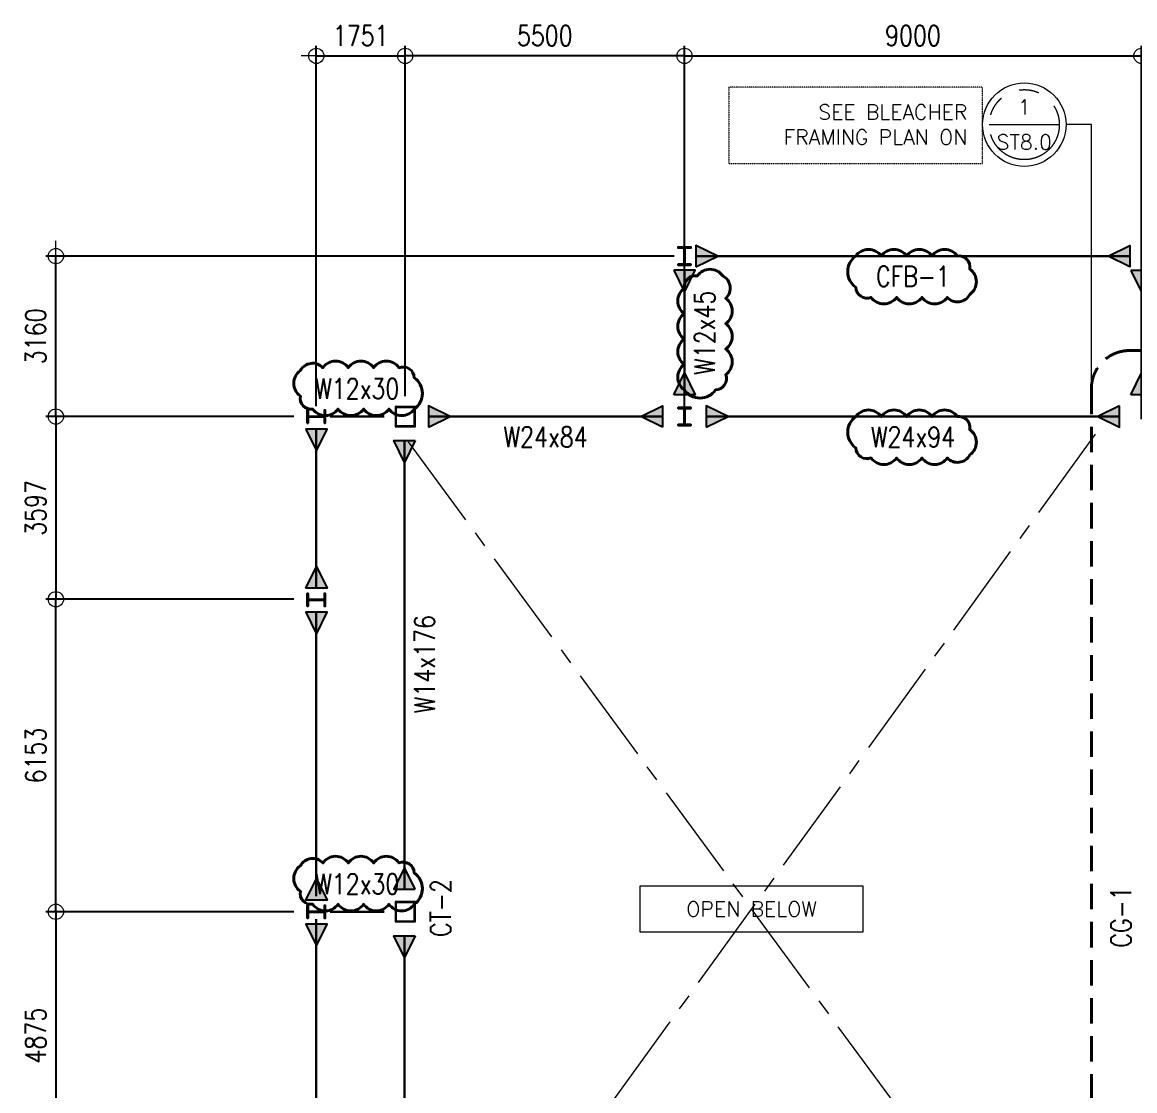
# Model space of a CAD drawing. Header units: millimetres. Extents: x 510057 to 786700, y -16030 to 119854.
# Drawn here: x 539973 to 561883, y 59703 to 80740 of the extents above; entities that cross this region are included whole.
import ezdxf
from ezdxf.enums import TextEntityAlignment as Align

# ---------------------------------------------------------------- set-up
doc = ezdxf.new("R2010")
doc.units = ezdxf.units.MM
doc.header["$MEASUREMENT"] = 0
for name, pattern in [('CENTER2', [28.575, 19.05, -3.175, 3.175, -3.175]), ('DASHED', [0.75, 0.5, -0.25]), ('HIDDEN', [0.375, 0.25, -0.125]), ('PHANTOM2', [1.25, 0.625, -0.125, 0.125, -0.125, 0.125, -0.125])]:
    doc.linetypes.add(name, pattern=pattern)
doc.layers.get('0').update_dxf_attribs({"lineweight": 0})
for name, color, linetype, lineweight in [('COLUMN', 4, 'Continuous', 30), ('OUTLINE', 252, 'CENTER2', 9), ('REVCLOUD', 6, 'Continuous', 40), ('S-ANNO-DIMS', 252, 'Continuous', 5), ('S-ANNO-NPLT', 7, 'Continuous', 15), ('S-Anno-Symb', 143, 'PHANTOM2', 15), ('S-ANNO-TEXT', 2, 'Continuous', 20), ('S-BEAM', 5, 'Continuous', 30), ('S-BRACE', 2, 'Continuous', 9), ('S-BRACING', 1, 'Continuous', 13), ('S-COLS', 2, 'Continuous', 20), ('SPOT DETAIL', 1, 'HIDDEN', 40), ('TEXT', 2, 'Continuous', 20)]:
    doc.layers.add(name, color=color, linetype=linetype, lineweight=lineweight)
doc.layers.add('S-CONN', color=1, linetype='Continuous')
doc.styles.add('ROMANSX', font='ROMANS.shx', dxfattribs={"height": 0.09375})
doc.styles.add('SIMPLEX', font='SIMPLEX.shx', dxfattribs={"width": 0.8, "height": 400})
doc.dimstyles.new('DIM_200', dxfattribs={"dimtxt": 400, "dimasz": 2, "dimexe": 200, "dimexo": 200, "dimgap": 200, "dimtad": 1, "dimdec": 0, "dimrnd": 1, "dimzin": 1, "dimdsep": 46, "dimtxsty": 'SIMPLEX', "dimblk1": 'ESCADIM_ARW', "dimblk2": 'ESCADIM_ARW', "dimsah": 1, "dimcen": 50, "dimclrd": 251, "dimclre": 251, "dimclrt": 52, "dimazin": 0, "dimtfac": 1, "dimtdec": 0, "dimtofl": 0, "dimtmove": 0, "dimatfit": 3, "dimldrblk": 'ESCADIM_ARW', "dimfxl": 1, "dimtolj": 1, "dimtzin": 0, "dimarcsym": 0})

# ---------------------------------------------------------------- blocks, each defined once
blk = doc.blocks.new('MEZZ. COLUMN LAYOUT')
at = {"layer": 'COLUMN', "ltscale": 0.05, "elevation": 0}
blk.add_lwpolyline([(17000, 75325), (16873, 75325), (16873, 75342), (16975, 75342, 0.414214), (16995, 75362), (16995, 75642, 0.414214), (16975, 75662), (16873, 75662), (16873, 75678), (17127, 75678), (17127, 75662), (17025, 75662, 0.414214), (17005, 75642), (17005, 75362, 0.414214), (17025, 75342), (17127, 75342), (17127, 75325), (17000, 75325)], format="xyb", dxfattribs=at)
at = {"layer": 'S-COLS', "elevation": 0}
for points in [[(11300, 75300), (11700, 75300), (11700, 75700), (11300, 75700)], [(11325, 75325), (11675, 75325), (11675, 75675), (11325, 75675)], [(11300, 65550), (11700, 65550), (11700, 65950), (11300, 65950)], [(11325, 65575), (11675, 65575), (11675, 65925), (11325, 65925)]]:
    blk.add_lwpolyline(points, close=True, dxfattribs=at)
blk = doc.blocks.new('MF FRAMING LAYOUT')
at = {"layer": 'S-CONN'}
for points in [[(11957, 75711), (12386, 75501), (11957, 75290)], [(16570, 75710), (16141, 75500), (16570, 75290)], [(17430, 75710), (17859, 75500), (17430, 75290)], [(25570, 75290), (25141, 75500), (25570, 75710)], [(11276, 75027), (11486, 74598), (11697, 75027)], [(11276, 66194), (11486, 66623), (11697, 66194)], [(11276, 65277), (11486, 64848), (11697, 65277)]]:
    blk.add_hatch(color=256, dxfattribs=at).paths.add_polyline_path(points)
at = {"layer": 'S-BEAM'}
for p, q in [((16570, 75500), (11957, 75500, 0)), ((17430, 75500), (25570, 75500)), ((11486, 66194, 0), (11486, 75027, 0)), ((11486, 65277, 0), (11486, 56267, 0))]:
    blk.add_line(p, q, dxfattribs=at)
at = {"layer": 'S-CONN', "color": 1, "elevation": 0}
for points in [[(11957, 75290), (12386, 75501), (11957, 75711), (11957, 75289)], [(11697, 75027), (11486, 74598), (11276, 75027), (11698, 75027)], [(11697, 66194), (11486, 66623), (11276, 66194), (11698, 66194)], [(11697, 65277), (11486, 64848), (11276, 65277), (11698, 65277)]]:
    blk.add_lwpolyline(points, dxfattribs=at)
at = {"layer": 'S-CONN', "color": 1}
for points in [[(16570, 75290), (16141, 75500), (16570, 75710), (16570, 75289)], [(17430, 75290), (17859, 75500), (17430, 75710), (17430, 75289)], [(25570, 75710), (25141, 75500), (25570, 75290), (25570, 75711)]]:
    blk.add_lwpolyline(points, dxfattribs=at)
blk = doc.blocks.new('Bubble')
at = {"layer": 'S-ANNO-NPLT'}
blk.add_circle((0, 0), 0.2608, dxfattribs=at)
at = {"layer": 'S-Anno-Symb', "color": 0}
blk.add_line((-0.2188, 0), (0.2187, 0), dxfattribs=at)
blk.add_circle((0, 0), 0.2188, dxfattribs=at)
at = {"layer": 'S-Anno-Symb', "style": 'ROMANSX'}
for tag, p in [('1', (0, 0.1094)), ('S1', (0, -0.1094))]:
    blk.add_attdef(tag, text='', height=0.0937, dxfattribs=at).set_placement(p, align=Align.MIDDLE_CENTER)
at = {"layer": 'S-Anno-Symb', "style": 'ROMANSX', "width": 1.018385, "flags": 8}
blk.add_attdef('LONG', text='', height=0.0937, dxfattribs=at).set_placement((-0.1796, -0.1249), (0.1796, -0.1249), align=Align.FIT)
blk = doc.blocks.new('ESCADIM_ARW')
at = {"color": 7}
blk.add_line((-150, 0), (150, 0), dxfattribs=at)
blk.add_circle((0, 0), 75, dxfattribs=at)
blk = doc.blocks.new('*D20')
at = {"color": 251, "lineweight": -2, "ltscale": 0.5, "transparency": 16777216}
for p, q in [((553015, 72924), (553015, 80278)), ((562015, 72924), (562015, 80278)), ((553017, 80078), (562013, 80078))]:
    blk.add_line(p, q, dxfattribs=at)
at = {"layer": 'Defpoints', "color": 0, "ltscale": 0.5, "transparency": 16777216}
for p in [(562015, 80078), (553015, 72724, 0), (562015, 72724, 0)]:
    blk.add_point(p, dxfattribs=at)
at = {"color": 251, "lineweight": -2, "ltscale": 0.5, "transparency": 16777216, "xscale": 2, "yscale": 2, "zscale": 2, "rotation": 180}
blk.add_blockref('ESCADIM_ARW', (553015, 80078), dxfattribs=at)
at = {"color": 251, "lineweight": -2, "ltscale": 0.5, "transparency": 16777216, "xscale": 2, "yscale": 2, "zscale": 2}
blk.add_blockref('ESCADIM_ARW', (562015, 80078), dxfattribs=at)
at = {"color": 52, "ltscale": 0.5, "transparency": 16777216, "insert": (557515, 80478), "char_height": 400, "attachment_point": 5, "style": 'SIMPLEX'}
blk.add_mtext('\\A1;{\\W0.8;9000}', dxfattribs=at)
blk = doc.blocks.new('*D21')
at = {"color": 251, "lineweight": -2, "ltscale": 0.5, "transparency": 16777216}
for p, q in [((562015, 72924), (562015, 80278)), ((563415, 76781), (563415, 80278)), ((563413, 80078), (562017, 80078))]:
    blk.add_line(p, q, dxfattribs=at)
at = {"layer": 'Defpoints', "color": 0, "ltscale": 0.5, "transparency": 16777216}
for p in [(562015, 80078), (563415, 76581, 0), (562015, 72724, 0)]:
    blk.add_point(p, dxfattribs=at)
at = {"color": 251, "lineweight": -2, "ltscale": 0.5, "transparency": 16777216, "xscale": 2, "yscale": 2, "zscale": 2, "rotation": 180}
blk.add_blockref('ESCADIM_ARW', (562015, 80078), dxfattribs=at)
at = {"color": 251, "lineweight": -2, "ltscale": 0.5, "transparency": 16777216, "xscale": 2, "yscale": 2, "zscale": 2}
blk.add_blockref('ESCADIM_ARW', (563415, 80078), dxfattribs=at)
at = {"color": 52, "ltscale": 0.5, "transparency": 16777216, "insert": (562715, 80478), "char_height": 400, "attachment_point": 5, "style": 'SIMPLEX'}
blk.add_mtext('\\A1;{\\W0.8;1400}', dxfattribs=at)
blk = doc.blocks.new('*D27')
at = {"layer": 'Defpoints', "color": 0, "ltscale": 0.05, "transparency": 16777216}
for p in [(545520, 63226, 0), (540635, 58351), (545522, 58351, 0)]:
    blk.add_point(p, dxfattribs=at)
at = {"layer": 'S-ANNO-DIMS', "color": 251, "lineweight": -2, "ltscale": 0.05, "transparency": 16777216}
for p, q in [((545320, 63226), (540435, 63226)), ((540635, 63224), (540635, 58353)), ((545322, 58351), (540435, 58351))]:
    blk.add_line(p, q, dxfattribs=at)
at = {"layer": 'S-ANNO-DIMS', "color": 251, "lineweight": -2, "ltscale": 0.05, "transparency": 16777216, "xscale": 2, "yscale": 2, "zscale": 2}
for p, rotation in [((540635, 63226), 90), ((540635, 58351), 270)]:
    blk.add_blockref('ESCADIM_ARW', p, dxfattribs=dict(at, rotation=rotation))
at = {"layer": 'S-ANNO-DIMS', "color": 52, "ltscale": 0.05, "transparency": 16777216, "insert": (540235, 60789), "char_height": 400, "attachment_point": 5, "rotation": 90, "style": 'SIMPLEX'}
blk.add_mtext('\\A1;{\\W0.8;4875}', dxfattribs=at)
blk = doc.blocks.new('*D28')
at = {"layer": 'Defpoints', "color": 0, "ltscale": 0.05, "transparency": 16777216}
for p in [(540635, 69379), (545522, 69379, 0), (545520, 63226, 0)]:
    blk.add_point(p, dxfattribs=at)
at = {"layer": 'S-ANNO-DIMS', "color": 251, "lineweight": -2, "ltscale": 0.05, "transparency": 16777216}
for p, q in [((545322, 69379), (540435, 69379)), ((540635, 63228), (540635, 69377)), ((545320, 63226), (540435, 63226))]:
    blk.add_line(p, q, dxfattribs=at)
at = {"layer": 'S-ANNO-DIMS', "color": 251, "lineweight": -2, "ltscale": 0.05, "transparency": 16777216, "xscale": 2, "yscale": 2, "zscale": 2}
for p, rotation in [((540635, 69379), 90), ((540635, 63226), 270)]:
    blk.add_blockref('ESCADIM_ARW', p, dxfattribs=dict(at, rotation=rotation))
at = {"layer": 'S-ANNO-DIMS', "color": 52, "ltscale": 0.05, "transparency": 16777216, "insert": (540235, 66303), "char_height": 400, "attachment_point": 5, "rotation": 90, "style": 'SIMPLEX'}
blk.add_mtext('\\A1;{\\W0.8;6153}', dxfattribs=at)
blk = doc.blocks.new('*D29')
at = {"layer": 'Defpoints', "color": 0, "ltscale": 0.05, "transparency": 16777216}
for p in [(545522, 72976, 0), (540635, 69379), (545522, 69379, 0)]:
    blk.add_point(p, dxfattribs=at)
at = {"layer": 'S-ANNO-DIMS', "color": 251, "lineweight": -2, "ltscale": 0.05, "transparency": 16777216}
for p, q in [((545322, 72976), (540435, 72976)), ((540635, 72974), (540635, 69381)), ((545322, 69379), (540435, 69379))]:
    blk.add_line(p, q, dxfattribs=at)
at = {"layer": 'S-ANNO-DIMS', "color": 251, "lineweight": -2, "ltscale": 0.05, "transparency": 16777216, "xscale": 2, "yscale": 2, "zscale": 2}
for p, rotation in [((540635, 72976), 90), ((540635, 69379), 270)]:
    blk.add_blockref('ESCADIM_ARW', p, dxfattribs=dict(at, rotation=rotation))
at = {"layer": 'S-ANNO-DIMS', "color": 52, "ltscale": 0.05, "transparency": 16777216, "insert": (540235, 71178), "char_height": 400, "attachment_point": 5, "rotation": 90, "style": 'SIMPLEX'}
blk.add_mtext('\\A1;{\\W0.8;3597}', dxfattribs=at)
blk = doc.blocks.new('*D30')
at = {"layer": 'Defpoints', "color": 0, "ltscale": 0.05, "transparency": 16777216}
for p in [(540635, 76136), (553010, 76136, 0), (545522, 72976, 0)]:
    blk.add_point(p, dxfattribs=at)
at = {"layer": 'S-ANNO-DIMS', "color": 251, "lineweight": -2, "ltscale": 0.05, "transparency": 16777216}
for p, q in [((552810, 76136), (540435, 76136)), ((540635, 72978), (540635, 76134)), ((545322, 72976), (540435, 72976))]:
    blk.add_line(p, q, dxfattribs=at)
at = {"layer": 'S-ANNO-DIMS', "color": 251, "lineweight": -2, "ltscale": 0.05, "transparency": 16777216, "xscale": 2, "yscale": 2, "zscale": 2}
for p, rotation in [((540635, 76136), 90), ((540635, 72976), 270)]:
    blk.add_blockref('ESCADIM_ARW', p, dxfattribs=dict(at, rotation=rotation))
at = {"layer": 'S-ANNO-DIMS', "color": 52, "ltscale": 0.05, "transparency": 16777216, "insert": (540235, 74556), "char_height": 400, "attachment_point": 5, "rotation": 90, "style": 'SIMPLEX'}
blk.add_mtext('\\A1;{\\W0.8;3160}', dxfattribs=at)
blk = doc.blocks.new('momcon')
at = {"layer": 'S-CONN'}
blk.add_hatch(color=256, dxfattribs=at).paths.add_polyline_path([(747072, 64696), (746862, 64267), (746652, 64696)])
at = {"layer": 'S-CONN', "color": 1}
blk.add_lwpolyline([(746652, 64696), (746862, 64267), (747072, 64696), (746650, 64696)], dxfattribs=at)
blk = doc.blocks.new('*D39')
at = {"color": 251, "lineweight": -2, "ltscale": 0.5, "transparency": 16777216}
for p, q in [((547514, 73376), (547514, 80278)), ((553015, 72924), (553015, 80278)), ((553013, 80078), (547516, 80078))]:
    blk.add_line(p, q, dxfattribs=at)
at = {"layer": 'Defpoints', "color": 0, "ltscale": 0.5, "transparency": 16777216}
for p in [(547514, 80078), (547514, 73176, 0), (553015, 72724, 0)]:
    blk.add_point(p, dxfattribs=at)
at = {"color": 251, "lineweight": -2, "ltscale": 0.5, "transparency": 16777216, "xscale": 2, "yscale": 2, "zscale": 2, "rotation": 180}
blk.add_blockref('ESCADIM_ARW', (547514, 80078), dxfattribs=at)
at = {"color": 251, "lineweight": -2, "ltscale": 0.5, "transparency": 16777216, "xscale": 2, "yscale": 2, "zscale": 2}
blk.add_blockref('ESCADIM_ARW', (553015, 80078), dxfattribs=at)
at = {"color": 52, "ltscale": 0.5, "transparency": 16777216, "insert": (550264, 80478), "char_height": 400, "attachment_point": 5, "style": 'SIMPLEX'}
blk.add_mtext('\\A1;{\\W0.8;5500}', dxfattribs=at)
blk = doc.blocks.new('*D40')
at = {"color": 251, "lineweight": -2, "ltscale": 0.5, "transparency": 16777216}
for p, q in [((545764, 73181), (545764, 80278)), ((547514, 73376), (547514, 80278)), ((545766, 80078), (547512, 80078))]:
    blk.add_line(p, q, dxfattribs=at)
at = {"layer": 'Defpoints', "color": 0, "ltscale": 0.5, "transparency": 16777216}
for p in [(547514, 80078), (545764, 72981, 0), (547514, 73176, 0)]:
    blk.add_point(p, dxfattribs=at)
at = {"color": 251, "lineweight": -2, "ltscale": 0.5, "transparency": 16777216, "xscale": 2, "yscale": 2, "zscale": 2, "rotation": 180}
blk.add_blockref('ESCADIM_ARW', (545764, 80078), dxfattribs=at)
at = {"color": 251, "lineweight": -2, "ltscale": 0.5, "transparency": 16777216, "xscale": 2, "yscale": 2, "zscale": 2}
blk.add_blockref('ESCADIM_ARW', (547514, 80078), dxfattribs=at)
at = {"color": 52, "ltscale": 0.5, "transparency": 16777216, "insert": (546639, 80478), "char_height": 400, "attachment_point": 5, "style": 'SIMPLEX'}
blk.add_mtext('\\A1;{\\W0.8;1751}', dxfattribs=at)

msp = doc.modelspace()

# ---------------------------------------------------------------- linework, layer by layer
at = {"layer": 'COLUMN', "ltscale": 0.05, "elevation": 0}
for points in [[(553014.6, 75959.9), (552887.7, 75959.9), (552887.7, 75976.3), (552989.7, 75976.3, 0.4142136), (553009.8, 75996.4), (553009.8, 76276.2, 0.4142136), (552989.7, 76296.3), (552887.7, 76296.3), (552887.7, 76312.7), (553141.5, 76312.7), (553141.5, 76296.3), (553039.5, 76296.3, 0.4142136), (553019.4, 76276.2), (553019.4, 75996.4, 0.4142136), (553039.5, 75976.3), (553141.5, 75976.3), (553141.5, 75959.9), (553014.6, 75959.9)], [(545940, 72976), (545940, 72849.1), (545923.6, 72849.1), (545923.6, 72951.1, 0.4142136), (545903.5, 72971.3), (545623.7, 72971.3, 0.4142136), (545603.6, 72951.1), (545603.6, 72849.1), (545587.2, 72849.1), (545587.2, 73103), (545603.6, 73103), (545603.6, 73000.9, 0.4142136), (545623.7, 72980.8), (545903.5, 72980.8, 0.4142136), (545923.6, 73000.9), (545923.6, 73103), (545940, 73103), (545940, 72976)], [(545940, 69368.2), (545940, 69241.3), (545923.6, 69241.3), (545923.6, 69343.3, 0.4142136), (545903.5, 69363.5), (545623.7, 69363.5, 0.4142136), (545603.6, 69343.3), (545603.6, 69241.3), (545587.2, 69241.3), (545587.2, 69495.2), (545603.6, 69495.2), (545603.6, 69393.1, 0.4142136), (545623.7, 69373), (545903.5, 69373, 0.4142136), (545923.6, 69393.1), (545923.6, 69495.2), (545940, 69495.2), (545940, 69368.2)], [(545940, 63226), (545940, 63099.1), (545923.6, 63099.1), (545923.6, 63201.1, 0.4142136), (545903.5, 63221.3), (545623.7, 63221.3, 0.4142136), (545603.6, 63201.1), (545603.6, 63099.1), (545587.2, 63099.1), (545587.2, 63353), (545603.6, 63353), (545603.6, 63250.9, 0.4142136), (545623.7, 63230.8), (545903.5, 63230.8, 0.4142136), (545923.6, 63250.9), (545923.6, 63353), (545940, 63353), (545940, 63226)]]:
    msp.add_lwpolyline(points, format="xyb", dxfattribs=at)
at = {"layer": 'OUTLINE', "ltscale": 100}
for p, q in [((561106.6, 72631.1, 0), (547575.1, 53945.6, 0)), ((547575.1, 72476, 0), (561106.6, 54067.4, 0))]:
    msp.add_line(p, q, dxfattribs=at)
at = {"layer": 'REVCLOUD', "ltscale": 0.05, "elevation": 0}
for points in [[(556389.3, 76136.3, -0.5205671), (556889.3, 76136.3, -0.5205671), (557389.3, 76136.3, -0.5205671), (557889.3, 76136.3, -0.5205671), (558389.3, 76136.3, -0.5205671), (558634, 75881, -0.5205671), (558634, 75381, -0.5205671), (558191.1, 75323.8, -0.5205671), (557691.1, 75323.8, -0.5205671), (557191.1, 75323.8, -0.5205671), (556691.1, 75323.8, -0.5205671), (556389.3, 75522, -0.5205671)], [(553014.2, 73502, -0.5205671), (553014.2, 74002, -0.5205671), (553014.2, 74502, -0.5205671), (553014.2, 75002, -0.5205671), (553014.2, 75502, -0.5205671), (553269.5, 75746.7, -0.5205671), (553769.5, 75746.7, -0.5205671), (553826.7, 75303.9, -0.5205671), (553826.7, 74803.9, -0.5205671), (553826.7, 74303.9, -0.5205671), (553826.7, 73803.9, -0.5205671), (553628.5, 73502, -0.5205671)], [(547694.4, 73125.2, -0.5205671), (547194.4, 73125.2, -0.5205671), (546694.4, 73125.2, -0.5205671), (546194.4, 73125.2, -0.5205671), (545694.4, 73125.2, -0.5205671), (545449.7, 73380.5, -0.5205671), (545449.7, 73880.5, -0.5205671), (545892.6, 73937.6, -0.5205671), (546392.6, 73937.6, -0.5205671), (546892.6, 73937.6, -0.5205671), (547392.6, 73937.6, -0.5205671), (547694.4, 73739.5, -0.5205671)], [(547694.4, 63375.7, -0.5205671), (547194.4, 63375.7, -0.5205671), (546694.4, 63375.7, -0.5205671), (546194.4, 63375.7, -0.5205671), (545694.4, 63375.7, -0.5205671), (545449.7, 63631.1, -0.5205671), (545449.7, 64131.1, -0.5205671), (545892.6, 64188.2, -0.5205671), (546392.6, 64188.2, -0.5205671), (546892.6, 64188.2, -0.5205671), (547392.6, 64188.2, -0.5205671), (547694.4, 63990.1, -0.5205671)]]:
    msp.add_lwpolyline(points, format="xyb", close=True, dxfattribs=at)
at = {"layer": 'REVCLOUD', "ltscale": 0.05}
msp.add_lwpolyline([(556389.3, 72976, -0.5205671), (556889.3, 72976, -0.5205671), (557389.3, 72976, -0.5205671), (557889.3, 72976, -0.5205671), (558389.3, 72976, -0.5205671), (558634, 72720.7, -0.5205671), (558634, 72220.7, -0.5205671), (558191.1, 72163.5, -0.5205671), (557691.1, 72163.5, -0.5205671), (557191.1, 72163.5, -0.5205671), (556691.1, 72163.5, -0.5205671), (556389.3, 72361.7, -0.5205671)], format="xyb", close=True, dxfattribs=at)
at = {"layer": 'S-ANNO-NPLT'}
msp.add_circle((559707.9, 78724, 0), 821.4, dxfattribs=at)
at = {"layer": 'S-Anno-Symb', "ltscale": 0.05, "elevation": 0}
msp.add_lwpolyline([(553886.6, 77961.9), (558886.6, 77961.9), (558886.6, 79461.9), (553886.6, 79461.9)], close=True, dxfattribs=at)
at = {"layer": 'S-ANNO-TEXT', "ltscale": 0.05, "elevation": 0}
msp.add_lwpolyline([(552134.8, 62829.9), (556534.8, 62829.9), (556534.8, 63729.9), (552134.8, 63729.9)], close=True, dxfattribs=at)
at = {"layer": 'S-BEAM'}
for p, q in [((561788.6, 76136.3, 0), (553240.5, 76136.3, 0)), ((553013.6, 73397.3, 0), (553014.8, 75857.4, 0)), ((547098.2, 72975, 0), (546040, 72976.2, 0)), ((545763.6, 69595.2, 0), (545763.6, 72739.9, 0)), ((545763.6, 63535.9, 0), (545763.6, 69141.3, 0)), ((547098.2, 63225.6, 0), (546040, 63226.8, 0)), ((545763.6, 57299.6, 0), (545763.6, 63082.1, 0))]:
    msp.add_line(p, q, dxfattribs=at)
at = {"layer": 'S-BRACING', "ltscale": 1000, "elevation": 0}
msp.add_lwpolyline([(561029.3, 73526), (561029.3, 78724), (560529.3, 78724)], dxfattribs=at)
at = {"layer": 'SPOT DETAIL', "color": 1, "linetype": 'DASHED', "ltscale": 1000, "elevation": 0}
msp.add_lwpolyline([(561779.3, 53525.1), (580264.6, 53525.1, 0.4142136), (581014.6, 54275.1), (581014.6, 73526, 0.4142136), (580264.6, 74276), (561779.3, 74276, 0.4142136), (561029.3, 73526), (561029.3, 54275.1, 0.4142136)], format="xyb", close=True, dxfattribs=at)

# ---------------------------------------------------------------- block references
msp.add_blockref('MEZZ. COLUMN LAYOUT', (536014.6, -2524, 0))
at = {"layer": 'S-ANNO-DIMS', "rotation": 90}
msp.add_blockref('momcon', (617937, -670725.6, 0), dxfattribs=at)
at = {"layer": 'S-ANNO-DIMS', "xscale": -1}
for p, rotation in [((497092.1, -670730, 0), 270), ((-193847.3, 138102.9, 0), 180), ((-184847.3, 138102.9, 0), 180), ((-201096.6, 134291.6, 0), 180), ((-201096.6, 128149.4, 0), 180)]:
    msp.add_blockref('momcon', p, dxfattribs=dict(at, rotation=rotation))
at = {"layer": 'S-ANNO-DIMS'}
for p in [(-193847.3, 11161, 0), (-184847.3, 11156.6, 0), (-201096.6, 8035.6, 0), (-201096.6, 4427.9, 0), (-201096.6, -1714.4, 0)]:
    msp.add_blockref('momcon', p, dxfattribs=at)
at = {"layer": 'S-Anno-Symb', "xscale": 3149.760000000242, "yscale": 3149.760000000242, "zscale": 3149.760000000242}
msp.add_blockref('Bubble', (559707.9, 78724, 0), dxfattribs=at).add_auto_attribs({'1': '1', 'S1': 'ST8.0'})
at = {"layer": 'S-BRACE'}
msp.add_blockref('MF FRAMING LAYOUT', (536014.6, -2524, 0), dxfattribs=at)

# ---------------------------------------------------------------- texts
at = {"layer": 'S-ANNO-DIMS', "color": 52, "char_height": 400, "attachment_point": 5, "style": 'SIMPLEX'}
for s, insert in [('\\A1;CFB-1', (557514.6, 75737, 0)), ('\\A1;W12x30', (546569.1, 73524.4, 0)), ('\\A1;{\\W0.8;W24x84}', (550277.7, 72576.7, 0)), ('\\A1;W24x94', (557514.6, 72576.7, 0)), ('\\A1;W12x30', (546569.1, 63775, 0))]:
    msp.add_mtext(s, dxfattribs=dict(at, insert=insert))
at = {"layer": 'S-ANNO-DIMS', "color": 52, "char_height": 400, "attachment_point": 5, "rotation": 90, "style": 'SIMPLEX'}
for s, insert in [('\\A1;W12x45', (553413.5, 74627.4, 0)), ('\\A1;{\\W0.8;W14x176}', (547900.1, 68101, 0)), ('\\A1;{\\W0.8;CT-2}', (548212.1, 63299.2, 0)), ('\\A1;CG-1', (561614.6, 63123.1, 0))]:
    msp.add_mtext(s, dxfattribs=dict(at, insert=insert))
at = {"layer": 'S-ANNO-TEXT', "insert": (558586.6, 78724, 0), "char_height": 295.29, "width": 7359.97, "attachment_point": 6, "style": 'ROMANSX'}
msp.add_mtext('SEE BLEACHER\\PFRAMING PLAN ON', dxfattribs=at)
at = {"layer": 'TEXT', "color": 7, "insert": (554334.8, 63279.9, 0), "char_height": 295.29, "width": 7359.97, "attachment_point": 5, "style": 'ROMANSX'}
msp.add_mtext('OPEN BELOW', dxfattribs=at)

# ---------------------------------------------------------------- dimensions: what is measured, and where the dimension line sits
at = {"ltscale": 0.5}
for p1, angle, picture, middle in [((545763.6, 72980.8, 0), 0, '*D40', (546638.9, 80477.7, 0)), ((553014.6, 72724, 0), 180, '*D39', (550264.4, 80477.7, 0))]:
    dim = msp.add_linear_dim(base=(547514.3, 80077.7, 0), p1=p1, p2=(547514.3, 73176, 0), angle=angle, text='{\\W0.8;<>}', dimstyle='DIM_200', dxfattribs=at)
    dim.commit()
    dim.dimension.update_dxf_attribs({"geometry": picture, "text_midpoint": middle})
dim = msp.add_linear_dim(base=(562014.6, 80077.7, 0), p1=(553014.6, 72724, 0), p2=(562014.6, 72724, 0), text='{\\W0.8;<>}', dimstyle='DIM_200', dxfattribs=at)
dim.commit()
dim.dimension.update_dxf_attribs({"geometry": '*D20', "text_midpoint": (557514.6, 80477.7, 0)})
dim = msp.add_linear_dim(base=(562014.6, 80077.7, 0), p1=(563414.6, 76580.8, 0), p2=(562014.6, 72724, 0), angle=180, text='{\\W0.8;<>}', dimstyle='DIM_200', dxfattribs=at)
dim.commit()
dim.dimension.update_dxf_attribs({"geometry": '*D21', "text_midpoint": (562714.6, 80077.7, 0), "dimtype": 160})
at = {"layer": 'S-ANNO-DIMS', "ltscale": 0.05}
for base, p1, p2, angle, picture, middle in [((540635.2, 76136.3, 0), (545522.2, 72976, 0), (553009.8, 76136.3, 0), 90, '*D30', (540235.2, 74556.2, 0)), ((540635.2, 69379.4, 0), (545522.2, 72976, 0), (545522.2, 69379.4, 0), 270, '*D29', (540235.2, 71177.7, 0)), ((540635.2, 69379.4, 0), (545520.4, 63226, 0), (545522.2, 69379.4, 0), 90, '*D28', (540235.2, 66302.7, 0)), ((540635.2, 58351, 0), (545520.4, 63226, 0), (545522.2, 58351, 0), 270, '*D27', (540235.2, 60788.5, 0))]:
    dim = msp.add_linear_dim(base=base, p1=p1, p2=p2, angle=angle, text='{\\W0.8;<>}', dimstyle='DIM_200', dxfattribs=at)
    dim.commit()
    dim.dimension.update_dxf_attribs({"geometry": picture, "text_midpoint": middle})

doc.saveas('drawing.dxf')
